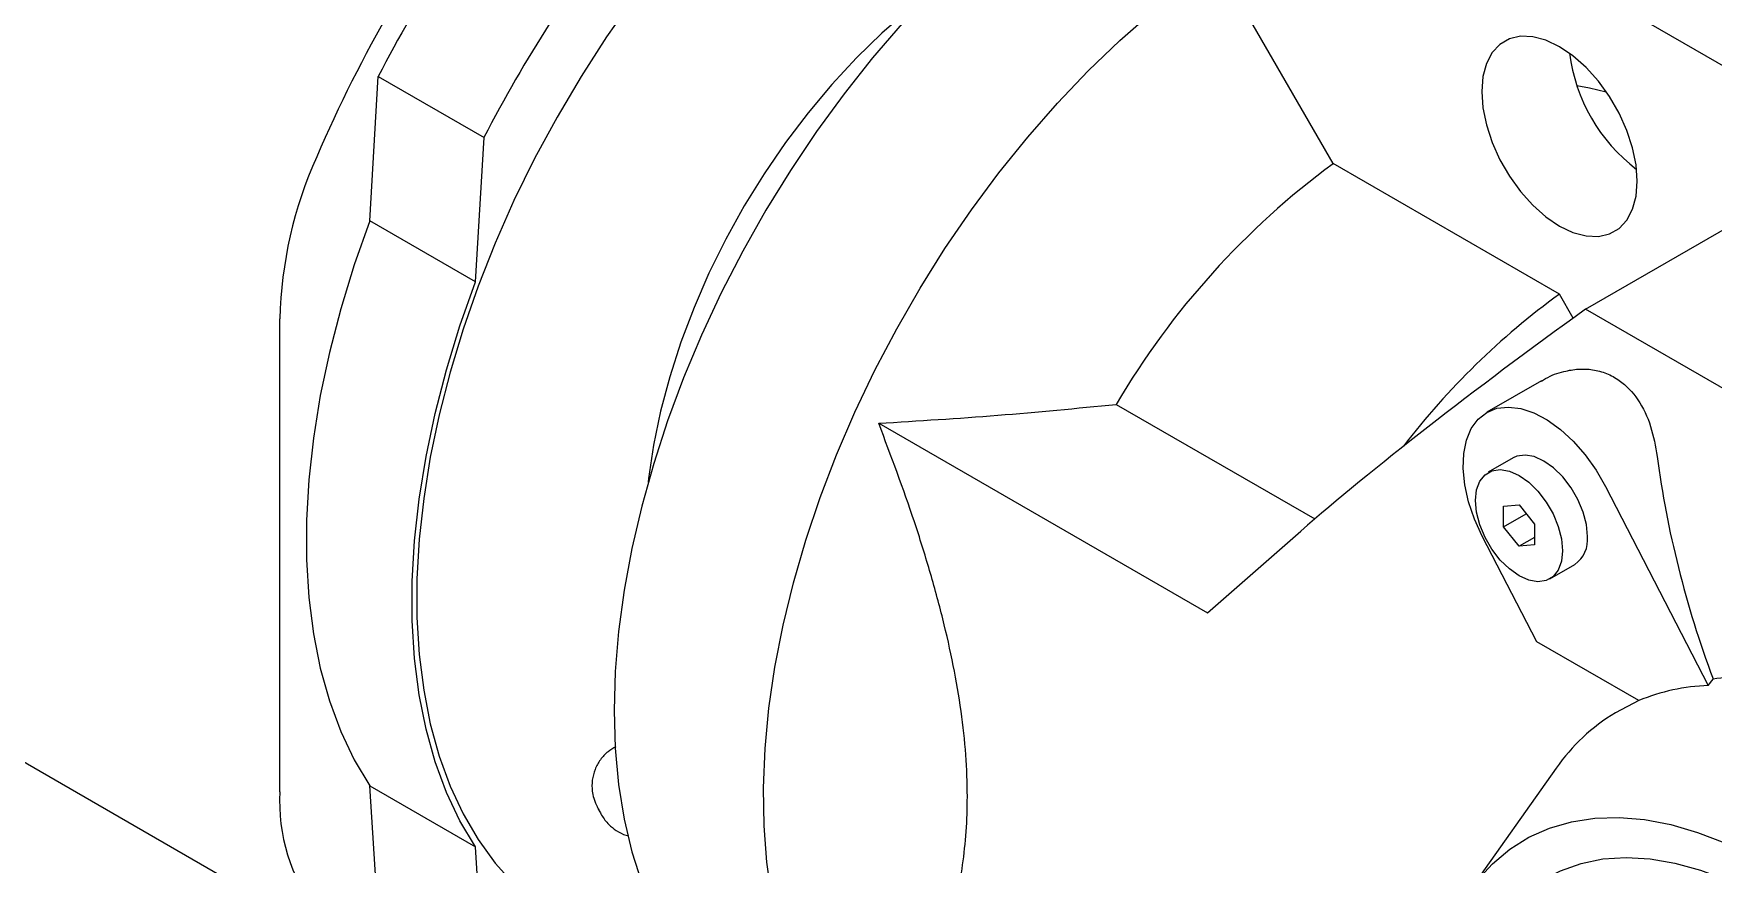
# Model space of a CAD drawing. Header units: millimetres. Extents: x 0 to 11880, y 0 to 8400.
# Drawn here: x 6464.5 to 6655.5, y 1585.2 to 1679.7 of the extents above; entities that cross this region are included whole.
import ezdxf

# ---------------------------------------------------------------- set-up
doc = ezdxf.new("R2010")
doc.units = ezdxf.units.MM
doc.header["$LTSCALE"] = 20

msp = doc.modelspace()

# ---------------------------------------------------------------- linework, layer by layer
at = {"color": 7, "linetype": 'Continuous', "lineweight": 25}
for p, q in [((6612.27, 1664.92), (6599.12, 1687.77)), ((6638.01, 1686.8), (6762.7, 1614.82)), ((6502.74, 1658.4), (6503.71, 1674.84)), ((6503.71, 1674.84), (6515.73, 1667.91)), ((6514.76, 1651.46), (6515.73, 1667.91)), ((6640.98, 1648.35), (6670.68, 1665.5)), ((6638.01, 1650.06), (6612.27, 1664.92)), ((6514.76, 1651.46), (6502.74, 1658.4)), ((6639.58, 1647.33), (6638.01, 1650.06)), ((6693.87, 1617.82), (6640.98, 1648.35)), ((6492.52, 1593.45), (6492.52, 1647.26)), ((6635.95, 1640.21), (6629.74, 1636.63)), ((6587.6, 1637.53), (6610.21, 1624.49)), ((6560.61, 1635.38), (6597.99, 1613.81)), ((6632.74, 1631.43), (6629.91, 1629.8)), ((6407.99, 1628.85), (6505.21, 1572.72)), ((6643.25, 1628.19), (6654.93, 1605.54)), ((6631.64, 1625.93), (6633.41, 1626.09)), ((6631.64, 1623.58), (6631.64, 1625.93)), ((6633.41, 1626.09), (6635.18, 1623.89)), ((6631.64, 1623.58), (6634.23, 1625.07)), ((6633.41, 1621.38), (6631.64, 1623.58)), ((6635.18, 1623.89), (6635.18, 1621.53)), ((6597.99, 1613.81), (6608.6, 1623.09)), ((6635.44, 1610.5), (6629.23, 1622.55)), ((6635.18, 1622.4), (6633.41, 1621.38)), ((6635.18, 1621.53), (6633.41, 1621.38)), ((6636.91, 1617.67), (6639.74, 1619.3)), ((6647.02, 1603.82), (6635.44, 1610.5)), ((6654.93, 1605.54), (6655.47, 1606.28)), ((6647.02, 1603.82), (6644.37, 1602.44)), ((6637.62, 1596.12), (6627.83, 1582.27)), ((6503.71, 1578.78), (6502.74, 1594.11)), ((6502.74, 1594.11), (6514.76, 1587.18)), ((6515.73, 1571.84), (6514.76, 1587.18))]:
    msp.add_line(p, q, dxfattribs=at)
at = {"color": 7, "linetype": 'Continuous', "lineweight": 25, "flags": 128}
for points in [[(6532.71, 1683.7), (6529.65, 1679.34), (6526.76, 1674.84), (6524.03, 1670.22), (6521.49, 1665.51), (6519.14, 1660.71), (6516.99, 1655.86), (6515.06, 1650.98), (6513.35, 1646.08), (6511.87, 1641.2), (6510.62, 1636.34), (6509.62, 1631.54), (6508.87, 1626.81), (6508.36, 1622.18), (6508.11, 1617.66), (6508.11, 1613.29), (6508.36, 1609.06), (6508.87, 1605.01), (6509.62, 1601.16), (6510.62, 1597.51), (6511.87, 1594.09), (6513.35, 1590.92), (6515.06, 1588), (6516.99, 1585.34), (6519.14, 1582.97)], [(6566.52, 1684.32), (6563.95, 1682.33), (6560.98, 1679.77), (6558.09, 1676.96), (6555.28, 1673.94), (6552.58, 1670.72), (6550.01, 1667.33), (6547.58, 1663.78), (6545.31, 1660.11), (6543.22, 1656.33), (6541.31, 1652.47), (6539.61, 1648.55), (6538.11, 1644.61), (6536.84, 1640.66), (6535.8, 1636.74), (6535, 1632.87), (6534.44, 1629.08), (6534.4, 1628.69)], [(6563.28, 1680.86), (6559.91, 1676.95), (6556.66, 1672.85), (6553.54, 1668.58), (6550.57, 1664.16), (6547.77, 1659.61), (6545.14, 1654.95), (6542.7, 1650.21), (6540.46, 1645.4), (6538.42, 1640.55), (6536.61, 1635.67), (6535.02, 1630.79), (6533.66, 1625.93), (6532.54, 1621.12), (6531.66, 1616.37), (6531.03, 1611.7), (6530.65, 1607.14), (6530.53, 1602.7)], [(6548.46, 1581.46), (6547.89, 1585.44), (6547.57, 1589.59), (6547.5, 1593.91), (6547.69, 1598.37), (6548.12, 1602.95), (6548.81, 1607.63), (6549.74, 1612.39), (6550.91, 1617.21), (6552.32, 1622.06), (6553.95, 1626.93), (6555.81, 1631.8), (6557.89, 1636.64), (6560.17, 1641.42), (6562.65, 1646.14), (6565.31, 1650.77), (6568.14, 1655.28), (6571.14, 1659.66), (6574.28, 1663.89), (6577.55, 1667.95), (6580.94, 1671.82), (6584.43, 1675.49), (6588.01, 1678.93), (6591.66, 1682.13)], [(6646.85, 1662.92), (6646.71, 1664.77), (6646.31, 1666.72), (6645.66, 1668.71), (6644.78, 1670.68), (6643.69, 1672.56), (6642.43, 1674.31), (6641.03, 1675.87), (6639.54, 1677.19), (6638.01, 1678.23), (6636.47, 1678.96), (6634.98, 1679.36), (6633.59, 1679.41), (6632.33, 1679.12), (6631.24, 1678.49), (6630.35, 1677.55), (6629.7, 1676.31), (6629.3, 1674.82), (6629.17, 1673.13)], [(6629.17, 1673.13), (6629.3, 1671.28), (6629.7, 1669.33), (6630.35, 1667.34), (6631.24, 1665.37), (6632.33, 1663.48), (6633.59, 1661.74), (6634.98, 1660.18), (6636.47, 1658.86), (6638.01, 1657.82), (6639.54, 1657.09), (6641.03, 1656.69), (6642.43, 1656.63), (6643.69, 1656.93), (6644.78, 1657.55), (6645.66, 1658.5), (6646.31, 1659.74), (6646.71, 1661.23), (6646.85, 1662.92)], [(6639.98, 1673.8), (6641.43, 1673.56), (6643.33, 1673.09)], [(6502.74, 1658.4), (6500.98, 1653.4), (6499.45, 1648.4), (6498.16, 1643.44), (6497.12, 1638.53), (6496.34, 1633.7), (6495.82, 1628.96), (6495.56, 1624.35), (6495.56, 1619.87), (6495.82, 1615.56), (6496.34, 1611.43), (6497.12, 1607.5), (6498.16, 1603.78), (6499.45, 1600.3), (6500.98, 1597.08), (6502.74, 1594.11)], [(6514.76, 1587.18), (6513, 1590.14), (6511.47, 1593.36), (6510.18, 1596.84), (6509.14, 1600.56), (6508.36, 1604.49), (6507.84, 1608.62), (6507.58, 1612.93), (6507.58, 1617.41), (6507.84, 1622.02), (6508.36, 1626.76), (6509.14, 1631.59), (6510.18, 1636.5), (6511.47, 1641.46), (6513, 1646.46), (6514.76, 1651.46)], [(6629.23, 1622.55), (6628.35, 1624.48), (6627.68, 1626.44), (6627.24, 1628.37), (6627.06, 1630.22), (6627.12, 1631.94), (6627.43, 1633.47), (6627.98, 1634.79), (6628.75, 1635.85), (6629.73, 1636.62), (6630.89, 1637.09), (6632.2, 1637.23), (6633.61, 1637.06), (6635.09, 1636.56), (6636.61, 1635.76), (6638.12, 1634.67), (6639.57, 1633.33), (6640.94, 1631.78), (6642.17, 1630.05), (6643.25, 1628.19)], [(6641.19, 1622.51), (6641.07, 1623.85), (6640.7, 1625.27), (6640.11, 1626.7), (6639.33, 1628.05), (6638.39, 1629.28), (6637.34, 1630.3), (6636.24, 1631.08), (6635.14, 1631.58), (6634.09, 1631.76), (6633.15, 1631.62), (6632.74, 1631.43)], [(6628.46, 1626.59), (6628.59, 1627.79), (6628.95, 1628.79), (6629.54, 1629.53), (6630.33, 1629.98), (6631.26, 1630.12), (6632.31, 1629.94), (6633.41, 1629.45), (6634.51, 1628.67), (6635.56, 1627.64), (6636.5, 1626.42), (6637.28, 1625.06), (6637.87, 1623.64), (6638.24, 1622.22), (6638.36, 1620.88)], [(6638.36, 1620.88), (6638.24, 1619.68), (6637.87, 1618.68), (6637.28, 1617.94), (6636.5, 1617.48), (6635.56, 1617.34), (6634.51, 1617.53), (6633.41, 1618.02), (6632.31, 1618.8), (6631.26, 1619.82), (6630.33, 1621.05), (6629.54, 1622.4), (6628.95, 1623.83), (6628.59, 1625.25), (6628.46, 1626.59)], [(6530.53, 1602.7), (6530.65, 1598.41), (6531.03, 1594.28), (6531.66, 1590.34), (6532.54, 1586.6), (6533.66, 1583.08), (6535.02, 1579.79), (6536.61, 1576.75), (6537.52, 1575.28)], [(6622.59, 1562.78), (6622.72, 1566.32), (6623.1, 1569.69), (6623.72, 1572.88), (6624.59, 1575.85), (6625.71, 1578.59), (6627.05, 1581.08), (6628.61, 1583.31), (6630.39, 1585.26), (6632.37, 1586.92), (6634.54, 1588.27), (6636.89, 1589.32), (6639.39, 1590.04), (6642.04, 1590.45), (6644.81, 1590.53), (6647.69, 1590.28), (6650.66, 1589.71), (6653.7, 1588.82), (6656.8, 1587.62)], [(6636.49, 1583.63), (6638.13, 1584.46), (6640.46, 1585.29), (6642.95, 1585.8), (6645.57, 1585.97), (6648.3, 1585.82), (6651.13, 1585.34), (6654.04, 1584.54), (6656.99, 1583.42)]]:
    msp.add_lwpolyline(points, dxfattribs=at)
at = {"color": 7, "linetype": 'Continuous', "lineweight": 25}
for centre, radius, start, end in [((6646.87, 1600.85), 163.57, 143.361, 156.639), ((6643.61, 1602.73), 157.4, 147.2689, 152.7311), ((6655.63, 1595.79), 157.4, 147.2689, 152.7311), ((6658.71, 1679.97), 19.72, 187.228, 232.7667), ((6540.09, 1646.17), 47.58, 155.7546, 178.6891), ((6667, 1590.82), 92.12, 126.4526, 149.531), ((6688.77, 1580.28), 86.3, 126.0341, 142.5406), ((6637.77, 1622.13), 3.44, 304.916, 6.3962), ((6655.79, 1582.55), 23.01, 92.1346, 112.4074), ((6655.88, 1583.39), 22.26, 121.1345, 145.1033), ((6513.23, 1592.36), 20.74, 176.9912, 217.1675)]:
    msp.add_arc(centre, radius, start, end, dxfattribs=at)
for centre, major_axis, ratio, start_param, end_param in [((6651.02, 1647.59), (54.08, 37.99), 0.097534, 1.688788, 2.401385), ((6703.99, 1617.01), (-33.92, 70.87), 0.622377, 1.082965, 1.426879)]:
    msp.add_ellipse(centre, major_axis=major_axis, ratio=ratio, start_param=start_param, end_param=end_param, dxfattribs=at)
for points, knots in [([(6635.97, 1640.17), (6636.12, 1640.27), (6636.91, 1640.8), (6638.34, 1641.28), (6640.15, 1641.59), (6641.79, 1641.53), (6643.37, 1641.1), (6645.21, 1640.11), (6647.04, 1638.16), (6648.5, 1635.11), (6648.92, 1632.76), (6649.13, 1631.58)], [0, 0, 0, 0, 0.02856, 0.148241, 0.238443, 0.328574, 0.419276, 0.509946, 0.671111, 0.836269, 1, 1, 1, 1]), ([(6560.61, 1635.38), (6565.13, 1635.66), (6574.16, 1636.21), (6583.12, 1637.09), (6587.6, 1637.53)], [0, 0, 0, 0, 0.499612, 1, 1, 1, 1]), ([(6570.69, 1592.9), (6570.66, 1594.48), (6570.59, 1597.63), (6570.02, 1602.64), (6569.14, 1607.81), (6567.92, 1613.17), (6566.43, 1618.63), (6564.11, 1626.06), (6562.01, 1631.65), (6560.61, 1635.38)], [0, 0, 0, 0, 0.119666, 0.240266, 0.363466, 0.4874, 0.614657, 0.742362, 1, 1, 1, 1]), ([(6688.08, 1593.99), (6687.14, 1594.91), (6685.26, 1596.76), (6682.27, 1599.19), (6679.14, 1601.34), (6675.9, 1603.12), (6672.62, 1604.53), (6669.3, 1605.58), (6665.94, 1606.29), (6662.48, 1606.66), (6658.94, 1606.7), (6656.63, 1606.42), (6655.47, 1606.28)], [0, 0, 0, 0, 0.096006, 0.19264, 0.29135, 0.390815, 0.486831, 0.583516, 0.682174, 0.781456, 0.890379, 1, 1, 1, 1]), ([(6530.72, 1598.56), (6530.41, 1598.39), (6529.74, 1598.01), (6528.93, 1597.12), (6528.31, 1596.01), (6527.99, 1594.78), (6527.99, 1593.66), (6528.17, 1592.82), (6528.36, 1592.28), (6528.49, 1591.97), (6528.57, 1591.81), (6528.59, 1591.76)], [0, 0, 0, 0, 0.130827, 0.288523, 0.44627, 0.60415, 0.762587, 0.862231, 0.928019, 0.976789, 1, 1, 1, 1]), ([(6569.46, 1581.41), (6569.48, 1581.47), (6569.78, 1582.65), (6570.17, 1585.13), (6570.61, 1588.88), (6570.67, 1591.56), (6570.69, 1592.9)], [0, 0, 0, 0, 0.016829, 0.340721, 0.669409, 1, 1, 1, 1]), ([(6528.59, 1591.76), (6528.62, 1591.7), (6528.67, 1591.59), (6528.74, 1591.46), (6528.78, 1591.39)], [0, 0, 0, 0, 0.438732, 1, 1, 1, 1]), ([(6528.79, 1591.37), (6528.78, 1591.39), (6528.75, 1591.45), (6528.7, 1591.55), (6528.66, 1591.63), (6528.64, 1591.68)], [0, 0, 0, 0, 0.211725, 0.489016, 1, 1, 1, 1]), ([(6528.78, 1591.39), (6528.86, 1591.23), (6528.97, 1591.02), (6529.18, 1590.65), (6529.46, 1590.23), (6530, 1589.61), (6530.79, 1588.99), (6531.58, 1588.56), (6532.08, 1588.47), (6532.17, 1588.45)], [0, 0, 0, 0, 0.114196, 0.152031, 0.299478, 0.44302, 0.676415, 0.940788, 1, 1, 1, 1])]:
    msp.add_open_spline(points, degree=3, knots=knots, dxfattribs=at)

doc.saveas('drawing.dxf')
